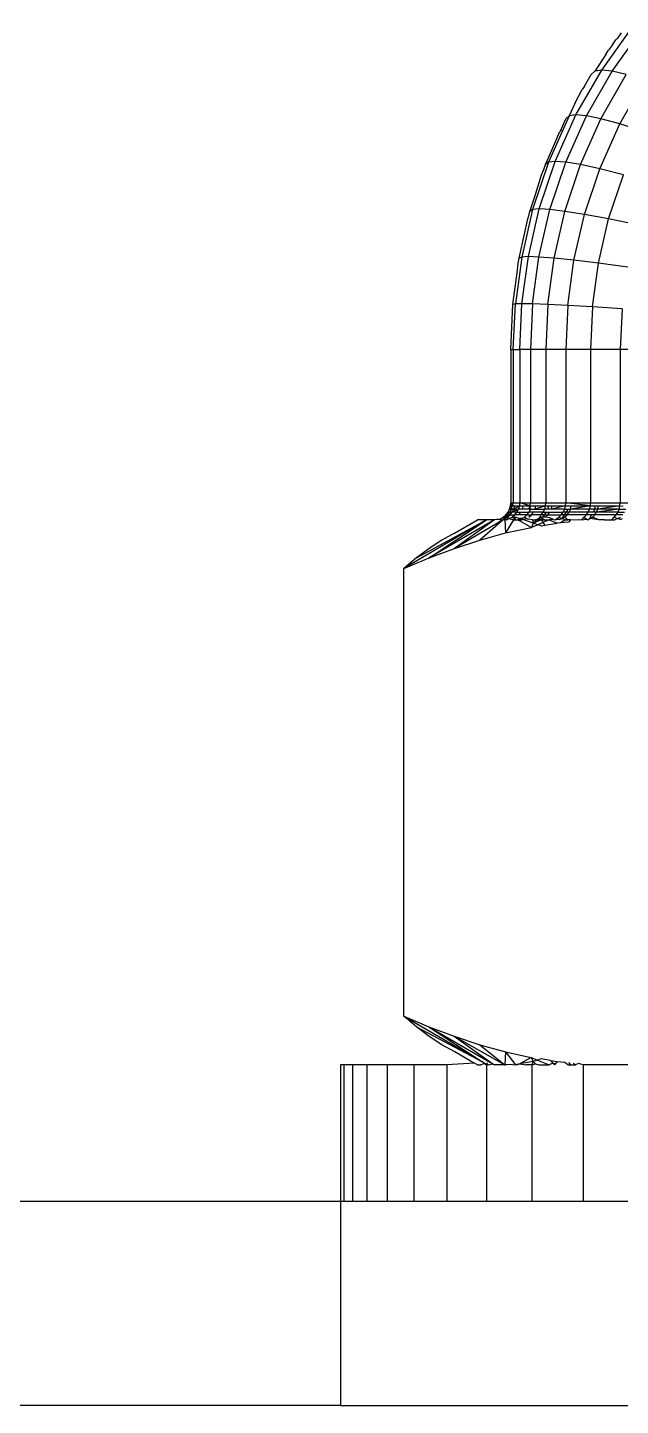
# Model space of a CAD drawing. Header units: millimetres. Extents: x 243 to 2849, y 203 to 3454.
# Drawn here: x 1426.41 to 1435.11, y 1575.16 to 1595.38 of the extents above; entities that cross this region are included whole.
import ezdxf

# ---------------------------------------------------------------- set-up
doc = ezdxf.new("R2010")
doc.units = ezdxf.units.MM

msp = doc.modelspace()

# ---------------------------------------------------------------- linework, layer by layer
for p, q in [((1434.833, 1594.76), (1435.28, 1595.383)), ((1434.985, 1594.744), (1435.43, 1595.364)), ((1434.993, 1595.131), (1434.934, 1595.052)), ((1434.993, 1595.131), (1435.041, 1595.201)), ((1435.041, 1595.201), (1435.065, 1595.23)), ((1435.118, 1595.305), (1435.065, 1595.23)), ((1434.891, 1594.987), (1434.731, 1594.744)), ((1434.891, 1594.987), (1434.934, 1595.052)), ((1434.455, 1594.101), (1434.833, 1594.76)), ((1434.609, 1594.087), (1434.985, 1594.744)), ((1434.731, 1594.744), (1434.679, 1594.692)), ((1434.833, 1594.76), (1434.731, 1594.744)), ((1434.985, 1594.744), (1434.833, 1594.76)), ((1435.193, 1594.692), (1434.985, 1594.744)), ((1434.582, 1594.523), (1434.545, 1594.472)), ((1434.582, 1594.523), (1434.679, 1594.692)), ((1434.822, 1594.043), (1435.193, 1594.692)), ((1435.097, 1593.968), (1435.46, 1594.602)), ((1434.436, 1594.268), (1434.545, 1594.472)), ((1434.436, 1594.268), (1434.355, 1594.087)), ((1434.355, 1594.087), (1434.05, 1593.406)), ((1434.15, 1593.417), (1434.455, 1594.101)), ((1434.237, 1593.885), (1434.307, 1594.043)), ((1434.304, 1593.406), (1434.609, 1594.087)), ((1434.355, 1594.087), (1434.307, 1594.043)), ((1434.455, 1594.101), (1434.355, 1594.087)), ((1434.609, 1594.087), (1434.455, 1594.101)), ((1434.521, 1593.371), (1434.822, 1594.043)), ((1434.822, 1594.043), (1434.609, 1594.087)), ((1434.803, 1593.31), (1435.097, 1593.968)), ((1435.097, 1593.968), (1434.822, 1594.043)), ((1435.435, 1593.859), (1435.097, 1593.968)), ((1434.101, 1593.583), (1434.217, 1593.859)), ((1434.237, 1593.885), (1434.217, 1593.859)), ((1434.007, 1593.371), (1434.101, 1593.583)), ((1434.05, 1593.406), (1433.819, 1592.712)), ((1433.917, 1592.72), (1434.15, 1593.417)), ((1433.982, 1593.298), (1434.007, 1593.371)), ((1434.05, 1593.406), (1434.007, 1593.371)), ((1434.15, 1593.417), (1434.05, 1593.406)), ((1434.073, 1592.712), (1434.304, 1593.406)), ((1434.304, 1593.406), (1434.15, 1593.417)), ((1434.292, 1592.685), (1434.521, 1593.371)), ((1434.521, 1593.371), (1434.304, 1593.406)), ((1434.803, 1593.31), (1434.521, 1593.371)), ((1434.579, 1592.64), (1434.803, 1593.31)), ((1435.151, 1593.223), (1434.803, 1593.31)), ((1433.86, 1592.931), (1433.951, 1593.223)), ((1433.951, 1593.223), (1433.982, 1593.298)), ((1434.934, 1592.575), (1435.151, 1593.223)), ((1433.778, 1592.685), (1433.86, 1592.931)), ((1433.819, 1592.712), (1433.658, 1592.015)), ((1433.756, 1592.021), (1433.917, 1592.72)), ((1433.819, 1592.712), (1433.778, 1592.685)), ((1433.917, 1592.72), (1433.819, 1592.712)), ((1433.912, 1592.015), (1434.073, 1592.712)), ((1434.073, 1592.712), (1433.917, 1592.72)), ((1434.292, 1592.685), (1434.073, 1592.712)), ((1433.696, 1592.329), (1433.749, 1592.575)), ((1433.749, 1592.575), (1433.763, 1592.621)), ((1433.763, 1592.621), (1433.778, 1592.685)), ((1434.134, 1591.998), (1434.292, 1592.685)), ((1434.579, 1592.64), (1434.292, 1592.685)), ((1434.424, 1591.968), (1434.579, 1592.64)), ((1434.934, 1592.575), (1434.579, 1592.64)), ((1434.784, 1591.925), (1434.934, 1592.575)), ((1435.357, 1592.489), (1434.934, 1592.575)), ((1433.619, 1591.998), (1433.696, 1592.329)), ((1433.658, 1592.015), (1433.565, 1591.327)), ((1433.595, 1591.822), (1433.609, 1591.925)), ((1433.609, 1591.925), (1433.619, 1591.998)), ((1433.658, 1592.015), (1433.619, 1591.998)), ((1433.756, 1592.021), (1433.658, 1592.015)), ((1433.662, 1591.33), (1433.756, 1592.021)), ((1433.912, 1592.015), (1433.756, 1592.021)), ((1433.819, 1591.327), (1433.912, 1592.015)), ((1434.134, 1591.998), (1433.912, 1592.015)), ((1434.042, 1591.319), (1434.134, 1591.998)), ((1434.424, 1591.968), (1434.134, 1591.998)), ((1434.334, 1591.304), (1434.424, 1591.968)), ((1434.784, 1591.925), (1434.424, 1591.968)), ((1434.698, 1591.283), (1434.784, 1591.925)), ((1435.214, 1591.868), (1434.784, 1591.925)), ((1433.528, 1591.319), (1433.595, 1591.822)), ((1433.498, 1590.656), (1433.528, 1591.319)), ((1433.565, 1591.327), (1433.528, 1591.319)), ((1433.535, 1590.656), (1433.565, 1591.327)), ((1433.662, 1591.33), (1433.565, 1591.327)), ((1433.633, 1590.656), (1433.662, 1591.33)), ((1433.819, 1591.327), (1433.662, 1591.33)), ((1433.819, 1591.327), (1433.789, 1590.656)), ((1434.042, 1591.319), (1433.819, 1591.327)), ((1434.042, 1591.319), (1434.013, 1590.656)), ((1434.334, 1591.304), (1434.042, 1591.319)), ((1434.334, 1591.304), (1434.306, 1590.656)), ((1434.698, 1591.283), (1434.334, 1591.304)), ((1434.698, 1591.283), (1434.67, 1590.656)), ((1435.131, 1591.255), (1434.698, 1591.283)), ((1435.131, 1591.255), (1435.105, 1590.656)), ((1433.498, 1590.656), (1433.535, 1590.656)), ((1433.498, 1590.656), (1433.498, 1588.406)), ((1433.535, 1590.656), (1433.633, 1590.656)), ((1433.535, 1590.656), (1433.535, 1588.406)), ((1433.789, 1590.656), (1433.633, 1590.656)), ((1433.633, 1590.656), (1433.633, 1588.406)), ((1434.013, 1590.656), (1433.789, 1590.656)), ((1433.789, 1590.656), (1433.789, 1588.406)), ((1434.306, 1590.656), (1434.013, 1590.656)), ((1434.013, 1590.656), (1434.013, 1588.406)), ((1434.67, 1590.656), (1434.306, 1590.656)), ((1434.306, 1590.656), (1434.306, 1588.406)), ((1435.105, 1590.656), (1434.67, 1590.656)), ((1434.67, 1590.656), (1434.67, 1588.406)), ((1435.105, 1590.656), (1435.105, 1588.406)), ((1435.607, 1590.656), (1435.105, 1590.656)), ((1433.425, 1588.229), (1433.458, 1588.269)), ((1433.455, 1588.229), (1433.487, 1588.269)), ((1433.458, 1588.269), (1433.481, 1588.314)), ((1433.487, 1588.269), (1433.458, 1588.269)), ((1433.458, 1588.269), (1433.519, 1588.269)), ((1433.525, 1588.37), (1433.481, 1588.314)), ((1433.481, 1588.314), (1433.494, 1588.361)), ((1433.51, 1588.314), (1433.481, 1588.314)), ((1433.481, 1588.314), (1433.542, 1588.314)), ((1433.487, 1588.269), (1433.51, 1588.314)), ((1433.487, 1588.229), (1433.519, 1588.269)), ((1433.519, 1588.269), (1433.487, 1588.269)), ((1433.494, 1588.361), (1433.498, 1588.406)), ((1433.494, 1588.361), (1433.525, 1588.37)), ((1433.494, 1588.361), (1433.51, 1588.314)), ((1433.494, 1588.361), (1433.556, 1588.361)), ((1433.498, 1588.406), (1433.535, 1588.406)), ((1433.525, 1588.37), (1433.498, 1588.406)), ((1433.51, 1588.314), (1433.525, 1588.37)), ((1433.542, 1588.314), (1433.51, 1588.314)), ((1433.519, 1588.269), (1433.542, 1588.314)), ((1433.612, 1588.314), (1433.519, 1588.269)), ((1433.589, 1588.269), (1433.519, 1588.269)), ((1433.525, 1588.37), (1433.535, 1588.406)), ((1433.525, 1588.37), (1433.556, 1588.361)), ((1433.535, 1588.406), (1433.633, 1588.406)), ((1433.542, 1588.314), (1433.556, 1588.361)), ((1433.629, 1588.361), (1433.542, 1588.314)), ((1433.542, 1588.314), (1433.612, 1588.314)), ((1433.556, 1588.361), (1433.629, 1588.361)), ((1433.558, 1588.229), (1433.589, 1588.269)), ((1433.589, 1588.269), (1433.612, 1588.314)), ((1433.589, 1588.269), (1433.646, 1588.269)), ((1433.612, 1588.314), (1433.629, 1588.361)), ((1433.668, 1588.314), (1433.612, 1588.314)), ((1433.614, 1588.229), (1433.646, 1588.269)), ((1433.629, 1588.361), (1433.633, 1588.406)), ((1433.629, 1588.361), (1433.681, 1588.361)), ((1433.633, 1588.406), (1433.789, 1588.406)), ((1433.785, 1588.361), (1433.633, 1588.406)), ((1433.646, 1588.269), (1433.767, 1588.269)), ((1433.668, 1588.314), (1433.681, 1588.361)), ((1433.763, 1588.314), (1433.668, 1588.314)), ((1433.681, 1588.361), (1433.785, 1588.361)), ((1433.736, 1588.229), (1433.767, 1588.269)), ((1433.763, 1588.314), (1433.785, 1588.361)), ((1433.789, 1588.314), (1433.763, 1588.314)), ((1433.767, 1588.269), (1433.789, 1588.314)), ((1433.833, 1588.269), (1433.767, 1588.269)), ((1433.785, 1588.361), (1433.789, 1588.406)), ((1433.789, 1588.314), (1433.785, 1588.361)), ((1433.785, 1588.361), (1433.868, 1588.361)), ((1433.789, 1588.406), (1434.013, 1588.406)), ((1433.789, 1588.314), (1433.855, 1588.314)), ((1433.802, 1588.229), (1433.833, 1588.269)), ((1433.975, 1588.269), (1433.833, 1588.269)), ((1433.855, 1588.314), (1433.868, 1588.361)), ((1434.009, 1588.361), (1433.855, 1588.314)), ((1433.855, 1588.314), (1433.996, 1588.314)), ((1433.868, 1588.361), (1434.009, 1588.361)), ((1433.945, 1588.229), (1433.975, 1588.269)), ((1433.975, 1588.269), (1433.996, 1588.314)), ((1433.975, 1588.269), (1434.022, 1588.269)), ((1433.992, 1588.229), (1434.022, 1588.269)), ((1433.996, 1588.314), (1434.009, 1588.361)), ((1434.044, 1588.314), (1433.996, 1588.314)), ((1434.009, 1588.361), (1434.013, 1588.406)), ((1434.009, 1588.361), (1434.056, 1588.361)), ((1434.013, 1588.406), (1434.306, 1588.406)), ((1434.022, 1588.269), (1434.073, 1588.269)), ((1434.043, 1588.229), (1434.073, 1588.269)), ((1434.044, 1588.314), (1434.056, 1588.361)), ((1434.094, 1588.314), (1434.044, 1588.314)), ((1434.056, 1588.361), (1434.107, 1588.361)), ((1434.073, 1588.269), (1434.269, 1588.269)), ((1434.094, 1588.314), (1434.107, 1588.361)), ((1434.302, 1588.361), (1434.094, 1588.314)), ((1434.29, 1588.314), (1434.094, 1588.314)), ((1434.107, 1588.361), (1434.302, 1588.361)), ((1434.24, 1588.229), (1434.269, 1588.269)), ((1434.269, 1588.269), (1434.29, 1588.314)), ((1434.317, 1588.269), (1434.269, 1588.269)), ((1434.288, 1588.229), (1434.317, 1588.269)), ((1434.29, 1588.314), (1434.302, 1588.361)), ((1434.29, 1588.314), (1434.337, 1588.314)), ((1434.302, 1588.361), (1434.306, 1588.406)), ((1434.302, 1588.361), (1434.385, 1588.361)), ((1434.306, 1588.406), (1434.67, 1588.406)), ((1434.666, 1588.361), (1434.306, 1588.406)), ((1434.317, 1588.269), (1434.337, 1588.314)), ((1434.353, 1588.269), (1434.317, 1588.269)), ((1434.324, 1588.229), (1434.353, 1588.269)), ((1434.337, 1588.314), (1434.374, 1588.314)), ((1434.353, 1588.269), (1434.374, 1588.314)), ((1434.636, 1588.269), (1434.353, 1588.269)), ((1434.374, 1588.314), (1434.385, 1588.361)), ((1434.666, 1588.361), (1434.374, 1588.314)), ((1434.655, 1588.314), (1434.374, 1588.314)), ((1434.385, 1588.361), (1434.666, 1588.361)), ((1434.608, 1588.229), (1434.636, 1588.269)), ((1434.636, 1588.269), (1434.655, 1588.314)), ((1434.711, 1588.269), (1434.636, 1588.269)), ((1434.655, 1588.314), (1434.666, 1588.361)), ((1434.73, 1588.314), (1434.655, 1588.314)), ((1434.666, 1588.361), (1434.67, 1588.406)), ((1434.666, 1588.361), (1434.741, 1588.361)), ((1434.67, 1588.406), (1435.105, 1588.406)), ((1434.711, 1588.269), (1434.73, 1588.314)), ((1434.757, 1588.269), (1434.711, 1588.269)), ((1434.73, 1588.314), (1434.741, 1588.361)), ((1434.776, 1588.314), (1434.73, 1588.314)), ((1434.73, 1588.229), (1434.757, 1588.269)), ((1434.741, 1588.361), (1434.787, 1588.361)), ((1434.757, 1588.269), (1434.776, 1588.314)), ((1435.091, 1588.314), (1434.757, 1588.269)), ((1435.073, 1588.269), (1434.757, 1588.269)), ((1434.776, 1588.314), (1434.787, 1588.361)), ((1435.101, 1588.361), (1434.776, 1588.314)), ((1435.091, 1588.314), (1434.776, 1588.314)), ((1434.787, 1588.361), (1435.101, 1588.361)), ((1435.047, 1588.229), (1435.073, 1588.269)), ((1435.073, 1588.269), (1435.091, 1588.314)), ((1435.073, 1588.269), (1435.167, 1588.269)), ((1435.091, 1588.314), (1435.101, 1588.361)), ((1435.091, 1588.314), (1435.185, 1588.314)), ((1435.101, 1588.361), (1435.105, 1588.406)), ((1435.101, 1588.361), (1435.147, 1588.356)), ((1435.105, 1588.406), (1435.607, 1588.406)), ((1433.142, 1588.156), (1431.926, 1587.442)), ((1432.112, 1587.597), (1433.142, 1588.156)), ((1432.298, 1587.598), (1433.142, 1588.156)), ((1433.26, 1588.156), (1432.298, 1587.598)), ((1433.26, 1588.156), (1432.67, 1587.738)), ((1433.387, 1588.156), (1432.67, 1587.738)), ((1432.674, 1587.963), (1433.011, 1588.156)), ((1433.142, 1588.156), (1433.011, 1588.156)), ((1433.387, 1588.156), (1433.045, 1587.86)), ((1433.26, 1588.156), (1433.142, 1588.156)), ((1433.332, 1588.16), (1433.26, 1588.156)), ((1433.294, 1588.16), (1433.26, 1588.156)), ((1433.332, 1588.16), (1433.294, 1588.16)), ((1433.332, 1588.16), (1433.385, 1588.197)), ((1433.332, 1588.16), (1433.387, 1588.156)), ((1433.385, 1588.197), (1433.425, 1588.229)), ((1433.415, 1588.197), (1433.385, 1588.197)), ((1433.387, 1588.156), (1433.415, 1588.197)), ((1433.44, 1588.156), (1433.387, 1588.156)), ((1433.413, 1588.156), (1433.387, 1588.156)), ((1433.413, 1588.156), (1433.447, 1588.197)), ((1433.413, 1588.156), (1433.474, 1588.174)), ((1433.413, 1588.156), (1433.422, 1587.964)), ((1433.44, 1588.156), (1433.413, 1588.156)), ((1433.415, 1588.197), (1433.455, 1588.229)), ((1433.474, 1588.174), (1433.415, 1588.197)), ((1433.54, 1588.156), (1433.422, 1587.964)), ((1433.422, 1587.964), (1433.8, 1588.046)), ((1433.455, 1588.229), (1433.425, 1588.229)), ((1433.425, 1588.229), (1433.487, 1588.229)), ((1433.44, 1588.156), (1433.474, 1588.174)), ((1433.447, 1588.197), (1433.487, 1588.229)), ((1433.447, 1588.197), (1433.474, 1588.174)), ((1433.487, 1588.229), (1433.455, 1588.229)), ((1433.474, 1588.174), (1433.518, 1588.197)), ((1433.474, 1588.174), (1433.54, 1588.156)), ((1433.487, 1588.229), (1433.558, 1588.229)), ((1433.518, 1588.197), (1433.558, 1588.229)), ((1433.518, 1588.197), (1433.575, 1588.197)), ((1433.572, 1588.156), (1433.518, 1588.197)), ((1433.54, 1588.156), (1433.575, 1588.197)), ((1433.54, 1588.156), (1433.599, 1588.156)), ((1433.572, 1588.156), (1433.54, 1588.156)), ((1433.614, 1588.229), (1433.558, 1588.229)), ((1433.633, 1588.144), (1433.572, 1588.156)), ((1433.572, 1588.156), (1433.599, 1588.156)), ((1433.575, 1588.197), (1433.628, 1588.174)), ((1433.599, 1588.156), (1433.655, 1588.174)), ((1433.599, 1588.156), (1433.628, 1588.174)), ((1433.599, 1588.156), (1433.633, 1588.144)), ((1433.736, 1588.229), (1433.614, 1588.229)), ((1433.655, 1588.174), (1433.628, 1588.174)), ((1433.633, 1588.144), (1433.655, 1588.174)), ((1433.677, 1588.16), (1433.633, 1588.144)), ((1433.633, 1588.144), (1433.8, 1588.046)), ((1433.655, 1588.174), (1433.698, 1588.197)), ((1433.655, 1588.174), (1433.677, 1588.16)), ((1433.677, 1588.16), (1433.722, 1588.174)), ((1433.825, 1588.107), (1433.677, 1588.16)), ((1433.698, 1588.197), (1433.736, 1588.229)), ((1433.698, 1588.197), (1433.755, 1588.165)), ((1433.722, 1588.174), (1433.755, 1588.165)), ((1433.736, 1588.229), (1433.802, 1588.229)), ((1433.815, 1588.156), (1433.755, 1588.165)), ((1433.764, 1588.197), (1433.802, 1588.229)), ((1433.825, 1588.107), (1433.8, 1588.046)), ((1433.893, 1588.085), (1433.8, 1588.046)), ((1433.945, 1588.229), (1433.802, 1588.229)), ((1433.815, 1588.156), (1433.851, 1588.156)), ((1433.815, 1588.156), (1433.88, 1588.156)), ((1433.815, 1588.156), (1433.825, 1588.107)), ((1433.948, 1588.156), (1433.825, 1588.107)), ((1433.88, 1588.156), (1433.825, 1588.107)), ((1433.893, 1588.085), (1433.825, 1588.107)), ((1433.851, 1588.156), (1433.914, 1588.174)), ((1433.851, 1588.156), (1433.88, 1588.156)), ((1433.88, 1588.156), (1433.924, 1588.197)), ((1433.914, 1588.174), (1433.88, 1588.156)), ((1433.88, 1588.156), (1433.948, 1588.156)), ((1433.971, 1588.118), (1433.893, 1588.085)), ((1433.944, 1588.069), (1433.893, 1588.085)), ((1433.914, 1588.174), (1433.945, 1588.229)), ((1433.914, 1588.174), (1433.955, 1588.197)), ((1433.924, 1588.197), (1433.914, 1588.174)), ((1433.914, 1588.174), (1433.948, 1588.156)), ((1433.924, 1588.197), (1433.945, 1588.229)), ((1433.989, 1588.159), (1433.924, 1588.197)), ((1433.944, 1588.069), (1433.997, 1588.077)), ((1433.992, 1588.229), (1433.945, 1588.229)), ((1433.948, 1588.156), (1433.989, 1588.159)), ((1433.948, 1588.156), (1433.971, 1588.118)), ((1433.955, 1588.197), (1433.992, 1588.229)), ((1434.007, 1588.197), (1433.955, 1588.197)), ((1434.061, 1588.156), (1433.971, 1588.118)), ((1433.971, 1588.118), (1433.997, 1588.077)), ((1433.989, 1588.159), (1434.061, 1588.156)), ((1433.992, 1588.229), (1434.043, 1588.229)), ((1433.997, 1588.077), (1434.18, 1588.107)), ((1434.007, 1588.197), (1434.043, 1588.229)), ((1434.072, 1588.186), (1434.007, 1588.197)), ((1434.043, 1588.229), (1434.24, 1588.229)), ((1434.123, 1588.16), (1434.061, 1588.156)), ((1434.061, 1588.156), (1434.18, 1588.107)), ((1434.123, 1588.16), (1434.072, 1588.186)), ((1434.123, 1588.16), (1434.156, 1588.156)), ((1434.156, 1588.156), (1434.205, 1588.197)), ((1434.177, 1588.174), (1434.156, 1588.156)), ((1434.209, 1588.16), (1434.156, 1588.156)), ((1434.209, 1588.16), (1434.177, 1588.174)), ((1434.229, 1588.111), (1434.18, 1588.107)), ((1434.205, 1588.197), (1434.24, 1588.229)), ((1434.205, 1588.197), (1434.25, 1588.174)), ((1434.209, 1588.16), (1434.25, 1588.174)), ((1434.294, 1588.158), (1434.229, 1588.111)), ((1434.347, 1588.123), (1434.229, 1588.111)), ((1434.288, 1588.229), (1434.24, 1588.229)), ((1434.25, 1588.174), (1434.288, 1588.229)), ((1434.25, 1588.174), (1434.289, 1588.197)), ((1434.294, 1588.158), (1434.25, 1588.174)), ((1434.324, 1588.229), (1434.288, 1588.229)), ((1434.289, 1588.197), (1434.324, 1588.229)), ((1434.334, 1588.156), (1434.289, 1588.197)), ((1434.294, 1588.158), (1434.334, 1588.156)), ((1434.608, 1588.229), (1434.324, 1588.229)), ((1434.377, 1588.156), (1434.334, 1588.156)), ((1434.377, 1588.156), (1434.347, 1588.123)), ((1434.377, 1588.156), (1434.497, 1588.16)), ((1434.497, 1588.16), (1434.542, 1588.156)), ((1434.542, 1588.156), (1434.574, 1588.197)), ((1434.542, 1588.156), (1434.574, 1588.16)), ((1434.574, 1588.197), (1434.608, 1588.229)), ((1434.574, 1588.197), (1434.63, 1588.156)), ((1434.63, 1588.156), (1434.574, 1588.16)), ((1434.684, 1588.229), (1434.608, 1588.229)), ((1434.63, 1588.156), (1434.66, 1588.174)), ((1434.66, 1588.174), (1434.684, 1588.229)), ((1434.66, 1588.174), (1434.697, 1588.197)), ((1434.793, 1588.158), (1434.66, 1588.174)), ((1434.73, 1588.229), (1434.684, 1588.229)), ((1434.697, 1588.197), (1434.73, 1588.229)), ((1434.793, 1588.158), (1434.697, 1588.197)), ((1435.047, 1588.229), (1434.73, 1588.229)), ((1434.876, 1588.156), (1434.793, 1588.158)), ((1434.876, 1588.156), (1434.948, 1588.156)), ((1434.948, 1588.156), (1434.981, 1588.156)), ((1434.948, 1588.156), (1435.024, 1588.156)), ((1434.981, 1588.156), (1435.016, 1588.197)), ((1434.981, 1588.156), (1435.024, 1588.156)), ((1435.016, 1588.197), (1435.047, 1588.229)), ((1435.016, 1588.197), (1435.071, 1588.174)), ((1435.071, 1588.174), (1435.024, 1588.156)), ((1435.142, 1588.229), (1435.047, 1588.229)), ((1435.071, 1588.174), (1435.111, 1588.197)), ((1435.102, 1588.16), (1435.071, 1588.174)), ((1435.102, 1588.16), (1435.137, 1588.174)), ((1432.486, 1587.86), (1432.298, 1587.737)), ((1432.674, 1587.963), (1432.486, 1587.86)), ((1432.67, 1587.738), (1433.045, 1587.86)), ((1433.045, 1587.86), (1433.422, 1587.964)), ((1432.298, 1587.737), (1432.112, 1587.597)), ((1432.298, 1587.598), (1432.67, 1587.738)), ((1431.926, 1587.442), (1432.298, 1587.598)), ((1432.112, 1587.597), (1431.926, 1587.442)), ((1431.926, 1580.871), (1431.926, 1587.442)), ((1432.112, 1580.715), (1431.926, 1580.871)), ((1431.926, 1580.871), (1432.297, 1580.715)), ((1431.926, 1580.871), (1433.071, 1580.203)), ((1432.299, 1580.574), (1432.112, 1580.715)), ((1432.112, 1580.715), (1433.071, 1580.203)), ((1432.297, 1580.715), (1432.669, 1580.575)), ((1432.297, 1580.715), (1433.234, 1580.171)), ((1432.297, 1580.715), (1433.071, 1580.203)), ((1432.487, 1580.452), (1432.299, 1580.574)), ((1432.669, 1580.575), (1433.043, 1580.452)), ((1432.669, 1580.575), (1433.413, 1580.156)), ((1432.669, 1580.575), (1433.234, 1580.171)), ((1432.675, 1580.349), (1432.487, 1580.452)), ((1433.043, 1580.452), (1433.42, 1580.349)), ((1433.043, 1580.452), (1433.413, 1580.156)), ((1430.998, 1580.156), (1430.998, 1578.156)), ((1431.048, 1580.156), (1430.998, 1580.156)), ((1431.048, 1580.156), (1431.048, 1578.156)), ((1431.177, 1580.156), (1431.048, 1580.156)), ((1431.177, 1580.156), (1431.177, 1578.156)), ((1431.386, 1580.156), (1431.177, 1580.156)), ((1431.386, 1580.156), (1431.386, 1578.156)), ((1431.684, 1580.156), (1431.386, 1580.156)), ((1431.684, 1580.156), (1431.684, 1578.156)), ((1432.075, 1580.156), (1431.684, 1580.156)), ((1432.075, 1580.156), (1432.075, 1578.156)), ((1432.561, 1580.156), (1432.075, 1580.156)), ((1432.968, 1580.181), (1432.561, 1580.156)), ((1432.561, 1580.156), (1432.561, 1578.156)), ((1432.916, 1580.206), (1432.675, 1580.349)), ((1432.968, 1580.181), (1432.916, 1580.206)), ((1433.011, 1580.156), (1432.968, 1580.181)), ((1433.011, 1580.156), (1433.058, 1580.156)), ((1433.113, 1580.175), (1433.058, 1580.156)), ((1433.113, 1580.175), (1433.071, 1580.203)), ((1433.169, 1580.156), (1433.113, 1580.175)), ((1433.113, 1580.175), (1433.14, 1580.156)), ((1433.154, 1580.187), (1433.14, 1580.156)), ((1433.14, 1580.156), (1433.14, 1578.156)), ((1433.169, 1580.156), (1433.14, 1580.156)), ((1433.169, 1580.156), (1433.234, 1580.171)), ((1433.234, 1580.171), (1433.26, 1580.156)), ((1433.413, 1580.156), (1433.26, 1580.156)), ((1433.42, 1580.349), (1433.413, 1580.156)), ((1433.44, 1580.156), (1433.413, 1580.156)), ((1433.42, 1580.349), (1433.798, 1580.266)), ((1433.42, 1580.349), (1433.565, 1580.156)), ((1433.524, 1580.162), (1433.44, 1580.156)), ((1433.524, 1580.162), (1433.565, 1580.156)), ((1433.633, 1580.169), (1433.565, 1580.156)), ((1433.597, 1580.156), (1433.565, 1580.156)), ((1433.633, 1580.169), (1433.597, 1580.156)), ((1433.798, 1580.266), (1433.633, 1580.169)), ((1433.826, 1580.206), (1433.633, 1580.169)), ((1433.633, 1580.169), (1433.723, 1580.156)), ((1433.809, 1580.156), (1433.723, 1580.156)), ((1433.798, 1580.266), (1433.892, 1580.227)), ((1433.798, 1580.266), (1433.826, 1580.206)), ((1433.826, 1580.206), (1433.809, 1580.156)), ((1433.809, 1580.156), (1433.863, 1580.172)), ((1433.809, 1580.156), (1433.809, 1578.156)), ((1433.892, 1580.227), (1433.826, 1580.206)), ((1433.826, 1580.206), (1433.863, 1580.172)), ((1433.863, 1580.172), (1433.91, 1580.156)), ((1433.944, 1580.243), (1433.892, 1580.227)), ((1433.892, 1580.227), (1434.061, 1580.156)), ((1433.91, 1580.156), (1434.061, 1580.156)), ((1434.083, 1580.221), (1433.944, 1580.243)), ((1434.117, 1580.18), (1434.061, 1580.156)), ((1434.083, 1580.221), (1434.179, 1580.206)), ((1434.083, 1580.221), (1434.117, 1580.18)), ((1434.117, 1580.18), (1434.139, 1580.156)), ((1434.117, 1580.18), (1434.155, 1580.176)), ((1434.179, 1580.206), (1434.139, 1580.156)), ((1434.155, 1580.176), (1434.139, 1580.156)), ((1434.179, 1580.206), (1434.155, 1580.176)), ((1434.179, 1580.206), (1434.288, 1580.195)), ((1434.334, 1580.156), (1434.288, 1580.195)), ((1434.334, 1580.156), (1434.377, 1580.156)), ((1434.347, 1580.19), (1434.377, 1580.156)), ((1434.377, 1580.156), (1434.446, 1580.156)), ((1434.417, 1580.183), (1434.446, 1580.156)), ((1434.494, 1580.175), (1434.446, 1580.156)), ((1434.562, 1580.156), (1434.494, 1580.175)), ((1434.562, 1580.156), (1434.562, 1578.156)), ((1435.247, 1580.156), (1434.562, 1580.156)), ((1425.539, 1578.156), (1430.998, 1578.156)), ((1430.998, 1578.156), (1430.998, 1575.156)), ((1430.998, 1578.156), (1431.048, 1578.156)), ((1431.048, 1578.156), (1431.177, 1578.156)), ((1431.177, 1578.156), (1431.386, 1578.156)), ((1431.386, 1578.156), (1431.684, 1578.156)), ((1431.684, 1578.156), (1432.075, 1578.156)), ((1432.075, 1578.156), (1432.561, 1578.156)), ((1432.561, 1578.156), (1433.14, 1578.156)), ((1433.14, 1578.156), (1433.809, 1578.156)), ((1433.809, 1578.156), (1434.562, 1578.156)), ((1434.562, 1578.156), (1435.386, 1578.156)), ((1430.998, 1575.156), (1425.539, 1575.156)), ((1430.998, 1575.156), (1480.998, 1575.156))]:
    msp.add_line(p, q)

doc.saveas('drawing.dxf')
